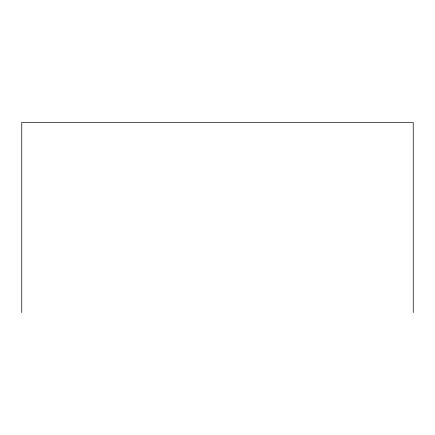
<?xml version="1.0" encoding="UTF-8"?>
<svg xmlns="http://www.w3.org/2000/svg" width="435" height="435" viewBox="0 0 435 435"><rect width="100%" height="100%" fill="white"/><g stroke="black" fill="none" stroke-linecap="round" stroke-linejoin="round"><path stroke-width="0.65" d="M413.25 312.537L413.25 122.463L21.75 122.463L21.75 312.537"/></g></svg>
